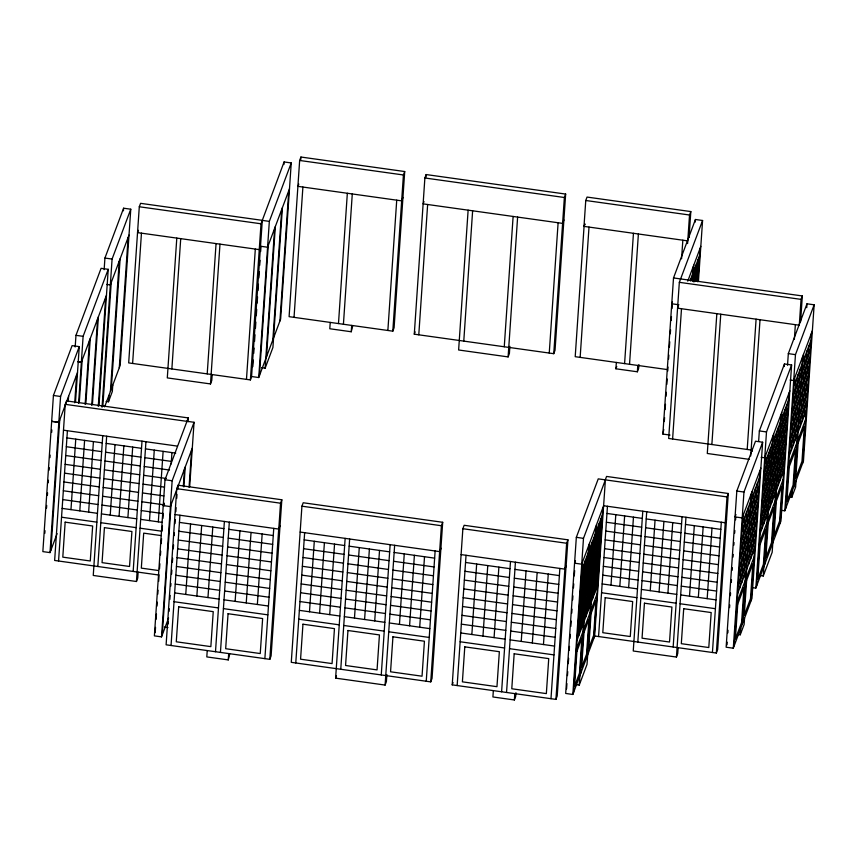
<?xml version="1.0" encoding="UTF-8"?>
<svg xmlns="http://www.w3.org/2000/svg" width="857" height="857" viewBox="0 0 857 857"><rect width="100%" height="100%" fill="white"/><g stroke="black" fill="none" stroke-linecap="round" stroke-linejoin="round"><path stroke-width="1.29" d="M75.523 401.751L79.262 346.624L72.106 345.628L53.423 395.484L42.85 551.608L50.006 552.604L57.119 533.632M44.821 533.311L45.003 530.654M46.524 508.094L46.707 505.437M47.392 495.367L47.563 492.85M48.249 482.77L48.421 480.252M49.095 470.182L49.267 467.665M49.952 457.595L50.124 455.078M51.656 432.421L51.827 429.903M50.006 552.604L60.579 396.48L79.262 346.624M50.895 550.237L59.722 419.951M187.983 421.794L188.24 417.916L66.525 400.905L65.239 404.343L54.644 560.457L159.338 575.101M67.542 401.258L67.724 398.601M68.249 401.547L68.614 396.223M58.565 561.003L67.414 430.728M75.18 346.978L75.973 335.333L101.083 268.327L108.228 269.323L98.994 405.543M74.72 402.79L76.616 374.873M70.97 509.636L75.759 439.138M78.576 403.411L83.118 336.33L108.228 269.323M79.294 402.586L82.176 360.036M85.143 404.397L89.471 340.593M85.861 403.572L90.285 338.429M79.808 510.868L84.597 440.369M91.71 405.393L97.569 318.975M92.427 404.558L98.384 316.811M104.136 269.698L104.929 258.053L123.612 208.208L130.767 209.204L120.173 365.361L104.618 406.882M88.635 512.1L93.424 441.601M98.276 406.379L105.668 297.368M102.047 407.214L112.085 259.06L130.767 209.204M102.851 406.164L111.228 282.531M102.744 435.667L93.252 575.454L136.445 581.496L137.731 578.057L138.138 572.112M106.097 401.44L108.485 401.772L108.914 395.431M97.827 566.498L106.675 436.224M110.403 391.467L119.23 261.181M111.292 389.089L120.119 258.803M123.44 210.79L123.612 208.208M112.77 385.125L112.342 391.467L108.485 401.772M119.284 367.739L128.121 237.453M110.232 515.121L115.02 444.622M250.394 379.919L261.01 223.784L284.096 161.941L291.241 162.948L280.635 319.083L258.728 377.53L251.572 376.523L262.296 220.345L140.58 203.334L139.295 206.762L128.679 362.907L250.394 379.919L251.69 376.48M119.069 516.353L123.858 445.865M132.61 363.454L141.459 233.158M127.907 517.596L132.685 447.097M133.167 571.437L142.005 441.162M136.445 581.496L145.936 441.709M149.493 520.606L154.281 450.118M176.799 238.096L167.297 377.905L210.49 383.936L211.775 380.508L212.182 374.563M158.331 521.849L163.119 451.35M171.871 368.938L180.72 238.642M188.24 417.916L164.994 479.759L154.378 635.873L161.534 636.88L168.604 618.015M155.181 632.659L155.535 627.356M156.081 619.386L156.445 614.083M156.981 606.113L157.249 602.139M157.795 594.169L158.063 590.194M158.663 581.378L159.006 576.343M159.52 568.791L159.863 563.756M160.463 554.94L160.72 551.169M161.234 543.617L161.566 538.582M162.08 531.029L162.423 525.984M162.937 518.431L163.28 513.397M163.773 506.101L163.944 503.712M171.186 463.916L171.946 452.582M161.534 636.88L172.15 480.756L194.057 422.287L186.912 421.28M162.241 634.994L171.089 504.709M168.197 623.96L168.358 621.582M169.054 611.362L169.236 608.706M169.868 599.407L170.136 595.411M170.768 586.113L170.95 583.446M171.582 574.147L171.85 570.151M172.396 562.181L172.664 558.196M173.296 548.887L173.575 544.902M174.207 535.593L174.378 532.936M175.01 523.627L175.289 519.642M175.824 511.661L176.103 507.676M176.735 498.367L177.003 494.382M183.344 486.155L184.523 468.875M183.869 486.926L185.23 466.99M189.065 487.237L191.593 450.011M189.676 486.68L194.057 422.287M207.212 373.877L216.06 243.581M210.49 383.936L219.981 244.138M246.473 379.372L255.322 249.076M252.826 366.678L253.276 360.036M253.726 353.405L254.09 348.092M254.54 341.45L254.99 334.819M255.429 328.317L255.857 322.018M256.286 315.73L256.714 309.431M257.132 303.132L257.561 296.843M257.989 290.544L258.418 284.245M258.846 277.957L259.275 271.658M259.703 265.359L260.046 260.324M260.646 251.508L260.967 246.73M258.728 377.53L269.334 221.385L291.241 162.948M259.435 375.645L268.284 245.338M261.578 367.685L265.145 368.189L274.636 228.369M266.506 356.791L275.343 226.484M283.913 164.523L284.096 161.941M272.858 339.822L281.707 209.526M282.414 207.64L272.922 347.449L265.145 368.189M279.928 320.968L288.777 190.672M299.65 160.463L289.098 316.662L392.806 331.166L394.091 327.728L404.708 171.539L300.936 157.035L299.65 160.463L403.422 174.978L404.708 171.539M300.764 159.616L300.936 157.035M294.037 317.358L302.896 187.051M330.224 322.414L329.795 328.756L351.252 331.755L352.709 325.789M338.483 323.571L347.342 193.264M343.421 324.257L352.281 193.95M351.252 331.755L351.681 325.414M387.867 330.47L396.727 200.174M392.806 331.166L403.422 174.978M414.285 334.187L424.879 177.988L426.165 174.56L565.652 194.068L555.036 350.256L553.751 353.684L414.285 334.187L415.142 331.895M425.993 177.142L426.165 174.56M418.784 334.808L427.643 204.502M468.126 210.169L458.624 349.988L508.115 356.908L509.401 353.47L509.883 346.335M463.776 341.107L472.625 210.801M504.259 346.764L513.118 216.457M508.115 356.908L517.617 217.089M549.251 353.052L558.111 222.756M553.751 353.684L564.367 197.496L565.652 194.068M687.775 240.892L583.992 226.377L585.76 200.495L587.045 197.067L690.817 211.572L689.06 237.453M580.146 357.38L589.005 227.084M638.904 364.546L638.647 368.349L637.362 371.788L615.904 368.789L616.333 362.447M624.592 363.604L633.452 233.297M629.531 364.289L638.39 233.982M637.362 371.788L637.79 365.446M681.572 258.814L682.836 240.206M687.593 243.549L689.531 215.011L690.817 211.572M176.756 488.672L166.108 644.807L269.816 659.333L271.101 655.905L281.824 499.77L178.052 485.233L176.756 488.672L280.539 503.198L281.824 499.77M177.785 489.111L178.052 485.233M171.046 645.503L179.938 515.239M185.755 594.447L190.554 523.959M196.864 596.011L201.663 525.512M207.972 597.565L212.782 527.076M207.233 650.57L206.805 656.912L228.262 659.911L229.719 653.945M215.493 651.727L224.384 521.463M220.431 652.423L229.322 522.149M228.262 659.911L228.69 653.58M235.129 601.368L239.939 530.879M246.248 602.921L251.047 532.433M257.357 604.485L262.167 533.986M264.877 658.647L273.758 528.373M269.816 659.333L278.696 529.069L280.057 525.641M280.539 503.198L278.771 529.08L174.999 514.543M301.921 506.187L291.273 662.332L430.739 681.872L432.035 678.433L442.694 522.288L303.207 502.759L301.921 506.187L441.409 525.727L442.694 522.288M295.772 662.964L304.653 532.7M309.484 611.78L314.294 541.281M319.607 613.194L324.417 542.706M329.731 614.608L334.541 544.12M386.882 674.513L386.389 681.636L385.104 685.075L335.612 678.144L345.146 538.367M340.765 669.263L349.645 538.999M354.477 618.079L359.276 547.591M364.6 619.493L369.399 549.005M374.723 620.918L379.522 550.419M381.258 674.941L390.139 544.666M385.104 685.075L394.638 545.298M399.458 624.378L404.268 553.89M409.582 625.792L414.392 555.304M419.705 627.217L424.515 556.729M426.24 681.24L435.131 550.976M430.739 681.872L441.409 525.727M452.217 684.861L462.866 528.715L464.151 525.287L567.923 539.824L566.166 565.695L564.87 569.134L555.925 699.387L452.217 684.861L453.074 682.568M457.156 685.557L466.037 555.282M471.853 634.501L476.663 564.013M482.962 636.065L487.772 565.566M494.082 637.619L498.881 567.13M493.343 690.624L492.914 696.966L514.371 699.965L515.657 696.537L515.914 692.724M501.602 691.781L510.483 561.517M506.541 692.477L515.421 562.203M514.371 699.965L514.8 693.634M521.238 641.422L526.048 570.933M532.347 642.975L537.157 572.487M543.467 644.539L548.266 574.04M550.987 698.701L559.867 568.427M461.098 554.597L564.87 569.134L566.638 543.252L567.923 539.824M605.288 479.866L606.574 476.438L728.289 493.493L727.004 496.921L598.24 478.87L576.332 537.339L565.684 693.452L572.83 694.459L594.747 635.98M566.573 688.91L566.927 683.597M567.473 675.616L567.752 671.631M568.287 663.65L568.652 658.337M569.198 650.356L569.476 646.371M570.012 638.401L570.291 634.405M570.837 626.435L571.201 621.111M571.737 613.141L572.015 609.156M572.647 599.846L572.926 595.861M573.462 587.881L573.74 583.896M574.286 575.915L574.651 570.601M572.83 694.459L583.488 538.346L605.396 479.866L594.64 635.99L716.345 653.045L717.641 649.606L728.289 493.493M573.537 692.574L582.428 562.299M578.721 635.723L583.531 565.224M580.307 631.47L585.127 560.981M581.903 627.228L586.713 556.739M575.679 684.604L579.246 685.107L588.791 545.32M580.607 673.709L589.498 543.434M585.792 616.858L590.602 546.359M587.377 612.616L592.198 542.117M588.973 608.363L593.783 537.875M586.97 656.73L595.861 526.455M596.568 524.57L587.024 664.357L579.246 685.107M592.862 597.993L597.672 527.494M594.447 593.751L599.257 523.252M596.043 589.509L600.853 519.01M594.04 637.865L602.932 507.601M598.561 636.537L607.452 506.262M610.987 585.17L615.797 514.671M619.825 586.402L624.635 515.914M628.652 587.645L633.462 517.146M642.782 511.211L633.248 650.999L676.441 657.051L677.726 653.612L678.133 647.678M637.822 642.043L646.714 511.768M650.249 590.666L655.059 520.178M670.024 435.077L662.879 434.07L673.516 277.936L695.434 219.499L702.579 220.495L698.466 280.914M663.768 429.528L662.879 434.07M664.304 421.548L664.582 417.563M665.128 409.582L665.482 404.268M666.028 396.288L666.307 392.302M666.853 384.322L667.207 379.008M667.753 371.027L668.032 367.042M668.567 359.062L668.846 355.077M669.392 347.096L669.746 341.782M670.292 333.802L670.57 329.816M671.202 320.507L671.47 316.522M672.017 308.541L672.295 304.556M702.579 220.495L679.333 282.328L668.674 438.463L751.128 450.021M659.087 591.908L663.896 521.41M672.606 439.02L681.497 308.724M667.914 593.14L672.724 522.652M690.796 281.01L690.978 278.493M695.252 222.081L695.434 219.499M692.135 280.539L693.056 267.073M693.763 265.188L692.67 281.182L699.033 264.213M693.913 281.974L694.856 268.123M696.452 263.881L695.252 281.503L698.423 273.029M696.58 281.042L698.037 259.639M697.823 281.835L700.115 248.23M673.163 646.992L682.054 516.717M676.441 657.051L685.975 517.264M689.51 596.172L694.32 525.673M716.838 313.673L707.293 453.482L749.168 459.341M698.348 597.404L703.158 526.916M711.867 444.515L720.758 314.219M707.175 598.647L711.985 528.148M712.424 652.498L721.315 522.213M716.345 653.045L727.004 496.921M736.816 491.04L726.136 647.206L733.292 648.213L751.953 598.411L762.644 442.212L755.499 441.205L736.816 491.04L743.962 492.036L762.644 442.212M727.025 644.839L727.207 642.172M727.85 632.873L728.022 630.206M729.575 607.613L729.757 604.946M730.389 595.647L730.571 592.98M731.3 582.353L731.482 579.686M732.114 570.387L732.296 567.72M733.024 557.093L733.206 554.425M733.838 545.127L734.021 542.46M734.663 533.161L734.845 530.494M735.574 519.867L735.756 517.2M733.292 648.213L743.962 492.036M747.197 449.464L756.099 319.168M734.181 645.835L743.083 515.55M739.773 587.891L744.594 517.382M741.776 582.546L746.597 512.047M750.721 455.967L760.02 319.725M752.092 451.339L752.253 448.961M743.78 577.211L748.6 506.712M737.877 634.469L740.255 634.801L740.694 628.46M742.183 624.496L751.086 494.2M743.073 622.128L751.975 491.832M744.551 618.154L744.122 624.496L740.255 634.801M748.664 564.174L753.485 493.675M750.668 558.839L755.488 488.329M758.638 441.28L759.345 430.932L784.455 363.946L791.611 364.953L780.931 521.131L755.82 588.106L752.242 587.602M752.671 553.504L757.481 482.994M751.064 600.778L759.977 470.493M755.82 588.106L766.501 431.928L791.611 364.953M756.635 585.942L765.537 455.645M762.055 528.469L766.865 457.959M763.876 523.606L768.697 453.096M765.697 518.742L770.518 448.243M759.698 575.508L763.266 576.011L772.821 436.213M764.733 564.334L773.635 434.049M770.154 506.862L774.964 436.363M771.975 501.998L776.796 431.5M773.796 497.146L778.617 426.636M772.018 544.891L780.92 414.606M784.273 366.539L784.455 363.946M781.734 412.442L772.178 552.251L763.266 576.011M778.252 485.255L783.062 414.756M787.519 365.286L788.322 353.63L806.994 303.807L814.15 304.803L803.459 461.012L784.798 510.804L781.22 510.311M780.074 480.402L784.894 409.892M781.895 475.539L786.715 405.04M780.116 523.295L789.018 392.999M794.364 339.297L795.36 324.674M784.798 510.804L795.467 354.637L814.15 304.803M785.687 508.437L794.589 378.151M673.516 277.936L802.334 295.944L801.049 299.382L799.281 325.221L677.566 308.177L678.433 305.885M791.279 450.482L796.099 379.983M800.567 321.793L802.334 295.944M793.282 445.147L798.103 374.648M795.275 439.812L800.095 369.313M789.383 497.071L791.761 497.403L792.2 491.061M793.678 487.097L802.591 356.801M794.568 484.719L803.48 354.434M806.737 307.684L806.994 303.807M796.057 480.756L795.628 487.097L791.761 497.403M800.17 426.775L804.991 356.266M802.173 421.44L806.994 350.931M804.166 416.106L808.987 345.596M802.57 463.38L811.483 333.094M51.666 421.355L58.822 422.362L77.505 372.506M81.372 362.2L77.794 361.697L81.372 362.211L106.482 295.204M129.011 235.086L110.328 284.931L106.75 284.438M138.395 230.319L137.538 232.611L259.253 249.623L260.539 246.184M164.169 503.113L163.237 505.598L170.393 506.594L192.3 448.125M289.484 188.786L267.577 247.223L260.421 246.227M298.814 184.073L297.893 186.344L401.665 200.859L402.951 197.431M424.001 201.588L423.122 203.87L562.61 223.377L563.895 219.949M335.612 678.144L336.48 675.852M439.62 551.597L440.916 548.169L439.641 551.608L300.154 532.068M583.992 226.377L584.86 224.095M584.924 224.095L584.067 226.387L575.208 356.694L667.442 369.592M615.904 368.789L616.761 366.496M564.806 569.123L566.091 565.684L557.211 695.948L555.925 699.387M575.497 560.692L574.565 563.178L581.721 564.185L603.628 505.705M672.466 301.889L671.77 303.774L678.915 304.781M687.764 281.16L700.822 246.345M581.946 569.466L588.309 552.497M589.016 550.601L595.369 533.632M596.076 531.747L602.439 514.768M690.174 280.614L692.563 274.251M693.27 272.365L699.633 255.397M581.346 578.282L587.698 561.303M588.405 559.417L594.769 542.438M595.476 540.553L601.839 523.573M580.735 587.088L587.099 570.119M587.806 568.234L594.169 551.255M594.876 549.369L601.239 532.39M580.135 595.904L586.499 578.925M587.206 577.04L593.569 560.06M594.276 558.175L600.639 541.206M579.536 604.721L585.899 587.741M586.606 585.856L592.969 568.877M593.676 566.991L600.039 550.012M578.936 613.526L585.299 596.547M586.006 594.662L592.369 577.693M593.076 575.797L599.429 558.828M578.336 622.343L584.699 605.363M585.406 603.478L591.759 586.499M592.466 584.613L598.829 567.634M577.736 631.148L584.099 614.169M584.795 612.284L591.159 595.315M591.866 593.43L598.229 576.45M577.136 639.965L583.488 622.985M584.195 621.1L590.559 604.121M591.266 602.235L597.629 585.256M576.525 648.77L582.889 631.802M583.596 629.916L589.959 612.937M590.666 611.052L597.029 594.072M726.522 519.331L725.236 522.77L603.521 505.716M735.938 514.543L735.049 516.91L742.194 517.917L760.877 468.093M789.833 390.835L764.723 457.809L761.155 457.306M812.382 330.684L793.7 380.519L790.122 380.015M742.591 522.716L750.593 501.377M751.482 499.01L759.484 477.66M765.044 462.823L772.339 443.38M773.143 441.216L780.438 421.773M781.241 419.619L788.536 400.176M794.096 385.318L802.098 363.979M802.988 361.6L810.99 340.261M741.991 531.533L749.993 510.194M750.882 507.815L758.884 486.476M764.444 471.639L771.729 452.196M772.543 450.032L779.827 430.589M780.641 428.425L787.926 408.993M793.496 394.134L801.499 372.784M802.388 370.417L810.39 349.078M741.391 540.338L749.393 518.999M750.282 516.632L758.284 495.292M763.844 480.445L771.129 461.002M771.943 458.849L779.227 439.405M780.041 437.241L787.326 417.798M792.896 402.94L800.899 381.601M801.788 379.233L809.779 357.894M740.791 549.155L748.793 527.816M749.682 525.448L757.674 504.098M763.244 489.261L770.529 469.818M771.343 467.654L778.627 448.211M779.442 446.058L786.726 426.615M792.297 411.756L800.288 390.417M801.177 388.039L809.179 366.7M740.18 557.971L748.182 536.632M749.072 534.254L757.074 512.914M762.634 498.078L769.929 478.635M770.732 476.471L778.027 457.027M778.831 454.863L786.126 435.431M791.686 420.573L799.688 399.223M800.577 396.855L808.579 375.516M739.58 566.788L747.583 545.438M748.472 543.07L756.474 521.731M762.034 506.883L769.329 487.44M770.132 485.287L777.428 465.844M778.231 463.68L785.526 444.237M791.086 429.378L799.088 408.039M799.977 405.672L807.98 384.332M738.98 575.593L746.983 554.254M747.872 551.887L755.874 530.537M761.434 515.7L768.718 496.257M769.532 494.093L776.817 474.66M777.631 472.496L784.916 453.053M790.486 438.195L798.488 416.856M799.377 414.477L807.38 393.138M738.38 584.41L746.383 563.07M747.272 560.692L755.263 539.353M760.834 524.516L768.118 505.073M768.933 502.909L776.217 483.466M777.031 481.313L784.316 461.869M789.886 447.011L797.878 425.672M798.767 423.294L806.769 401.954M737.781 593.226L745.772 571.876M746.661 569.509L754.663 548.169M760.223 533.322L767.518 513.879M768.322 511.725L775.617 492.282M776.421 490.118L783.716 470.675M789.276 455.817L797.278 434.478M798.167 432.11L806.169 410.771M737.17 602.032L745.172 580.692M746.061 578.325L754.064 556.986M759.623 542.138L766.919 522.695M767.722 520.531L775.017 501.099M775.821 498.935L783.116 479.492M788.676 464.633L796.678 443.294M797.567 440.927L805.569 419.576M262.178 220.378L269.334 221.385M139.295 206.762L261.01 223.784M104.929 258.053L112.085 259.06M75.973 335.333L83.118 336.33M53.423 395.484L60.579 396.48M65.239 404.343L186.955 421.355M51.688 421.323L58.833 422.33M63.482 430.182L177.345 446.101M66.921 437.906L102.262 442.844M106.182 443.39L141.523 448.329M145.444 448.875L175.739 453.117M66.321 446.711L101.662 451.65M105.593 452.207L140.923 457.145M144.854 457.692L171.357 461.398M65.732 455.528L101.062 460.466M104.993 461.012L140.323 465.951M144.255 466.508L169.493 470.032M65.132 464.333L100.462 469.272M104.393 469.829L139.723 474.767M143.655 475.314L166.376 478.495M64.532 473.15L99.862 478.088M103.793 478.635L139.134 483.573M143.055 484.13L164.512 487.13M63.932 481.955L99.273 486.905M103.194 487.451L138.534 492.389M142.455 492.936L163.912 495.935M63.332 490.772L98.673 495.71M102.594 496.257L137.934 501.206M141.855 501.752L164.576 504.923M62.732 499.588L98.073 504.527M101.994 505.073L137.334 510.011M141.266 510.558L162.712 513.557M62.133 508.394L97.473 513.332M101.405 513.889L136.734 518.828M140.666 519.374L162.123 522.374M61.543 517.21L96.873 522.149M100.805 522.695L136.134 527.633M140.066 528.191L161.523 531.19M161.223 535.593L143.697 533.14L141.319 568.127L158.331 570.505M424.879 177.988L564.367 197.496M585.76 200.495L689.531 215.011M679.333 282.328L801.049 299.382M788.322 353.63L795.467 354.637M759.345 430.932L766.501 431.928M606.96 513.439L642.3 518.389M646.221 518.935L681.561 523.884M685.482 524.441L720.823 529.39M606.36 522.245L641.7 527.194M645.621 527.751L680.961 532.7M684.882 533.247L720.223 538.196M605.76 531.061L641.1 536.011M645.021 536.557L680.362 541.517M684.282 542.063L719.623 547.012M605.16 539.867L640.49 544.827M644.421 545.373L679.762 550.323M683.682 550.869L719.023 555.829M164.994 479.759L172.15 480.756M576.332 537.339L583.488 538.346M462.866 528.715L566.638 543.252M604.56 548.684L639.89 553.633M643.821 554.19L679.151 559.139M683.083 559.685L718.412 564.634M603.96 557.5L639.29 562.449M643.221 562.995L678.551 567.945M682.483 568.502L717.812 573.451M603.36 566.306L638.69 571.255M642.621 571.812L677.951 576.761M681.883 577.307L717.213 582.257M602.75 575.122L638.09 580.071M642.011 580.618L677.351 585.567M681.283 586.124L716.613 591.073M304.171 539.867L344.653 545.534M349.153 546.166L389.646 551.844M394.145 552.465L434.638 558.143M465.555 562.46L510.001 568.684M514.939 569.38L559.375 575.604M179.445 522.406L223.891 528.63M228.83 529.326L273.276 535.55M602.15 583.928L637.49 588.888M641.411 589.434L676.751 594.383M680.672 594.929L716.013 599.889M178.845 531.211L223.291 537.446M228.23 538.132L272.676 544.356M303.571 548.684L344.053 554.35M348.553 554.982L389.046 560.649M393.545 561.281L434.038 566.948M464.955 571.265L509.39 577.489M514.329 578.186L558.775 584.41M601.55 592.744L636.89 597.693M640.811 598.24L676.152 603.199M680.072 603.746L715.413 608.695M178.245 540.028L222.691 546.252M227.63 546.948L272.076 553.172M302.971 557.489L343.453 563.156M347.953 563.788L388.446 569.466M392.945 570.098L433.438 575.765M464.344 580.082L508.79 586.306M513.729 587.002L558.175 593.226M302.371 566.306L342.854 571.973M347.353 572.605L387.846 578.271M392.345 578.904L432.839 584.581M463.744 588.888L508.19 595.122M513.129 595.808L557.575 602.032M177.645 548.844L222.092 555.068M227.03 555.754L271.476 561.978M177.045 557.65L221.492 563.874M226.43 564.57L270.866 570.794M301.76 575.111L342.254 580.789M346.753 581.41L387.246 587.088M391.745 587.72L432.239 593.387M463.144 597.704L507.59 603.928M512.529 604.624L556.975 610.848M176.446 566.466L220.881 572.69M225.82 573.376L270.266 579.6M301.161 583.928L341.654 589.595M346.153 590.227L386.646 595.894M391.146 596.526L431.628 602.203M462.544 606.51L506.99 612.744M511.929 613.43L556.375 619.654M461.944 615.326L506.391 621.55M511.329 622.246L555.775 628.47M175.835 575.272L220.281 581.496M225.22 582.192L269.666 588.416M300.561 592.733L341.054 598.411M345.553 599.032L386.046 604.71M390.546 605.342L431.028 611.009M175.235 584.088L219.681 590.312M224.62 590.998L269.066 597.233M299.961 601.55L340.454 607.217M344.953 607.849L385.446 613.516M389.946 614.148L430.428 619.825M461.345 624.142L505.791 630.366M510.729 631.052L555.175 637.276M174.635 592.894L219.081 599.118M224.02 599.814L268.466 606.038M299.361 610.355L339.854 616.033M344.353 616.665L384.847 622.332M389.335 622.964L429.828 628.631M460.745 632.948L505.191 639.172M510.129 639.868L554.575 646.092M460.145 641.764L504.591 647.988M509.529 648.674L553.976 654.898M174.035 601.71L218.481 607.934M223.42 608.62L267.866 614.855M298.761 619.172L339.254 624.839M343.753 625.471L384.236 631.138M388.735 631.77L429.228 637.447M164.383 627.024L167.961 627.528M65.164 522.159L62.797 557.146L90.274 560.992L92.652 526.005L65.164 522.159M104.425 527.655L102.058 562.642L129.536 566.477L131.914 531.49L104.425 527.655M178.674 606.81L176.285 641.786L210.854 646.628L213.243 611.652L178.674 606.81M228.058 613.719L225.67 648.706L260.239 653.548L262.628 618.561L228.058 613.719M302.96 624.207L300.571 659.194L332.066 663.597L334.455 628.62L302.96 624.207M347.953 630.506L345.564 665.493L377.059 669.906L379.437 634.919L347.953 630.506M392.935 636.805L390.556 671.792L422.04 676.205L424.429 641.218L392.935 636.805M464.783 646.853L462.394 681.84L496.964 686.682L499.352 651.695L464.783 646.853M514.168 653.773L511.779 688.76L546.348 693.602L548.737 658.615L514.168 653.773M576.932 651.299L574.544 686.275L579.493 673.077L581.882 638.09L576.932 651.299M584.003 632.434L581.614 667.421L586.563 654.212L588.952 619.225L584.003 632.434M591.073 613.569L588.684 648.556L593.633 635.348L596.022 600.361L591.073 613.569M605.181 597.704L602.792 632.691L630.27 636.537L632.659 601.55L605.181 597.704M644.443 603.199L642.054 638.186L669.531 642.032L671.92 607.056L644.443 603.199M683.704 608.706L681.315 643.682L708.793 647.538L711.181 612.551L683.704 608.706M737.759 604.067L735.37 639.054L741.594 622.461L743.983 587.473L737.759 604.067M746.651 580.36L744.262 615.347L750.486 598.743L752.875 563.756L746.651 580.36M760.138 544.388L757.738 579.375L763.416 564.249L765.804 529.262L760.138 544.388M768.236 522.781L765.837 557.768L771.514 542.652L773.903 507.665L768.236 522.781M776.335 501.184L773.935 536.171L779.613 521.045L782.002 486.058L776.335 501.184M789.265 466.669L786.876 501.656L793.1 485.062L795.489 450.075L789.265 466.669M798.156 442.962L795.767 477.949L801.981 461.345L804.38 426.358L798.156 442.962"/></g></svg>
